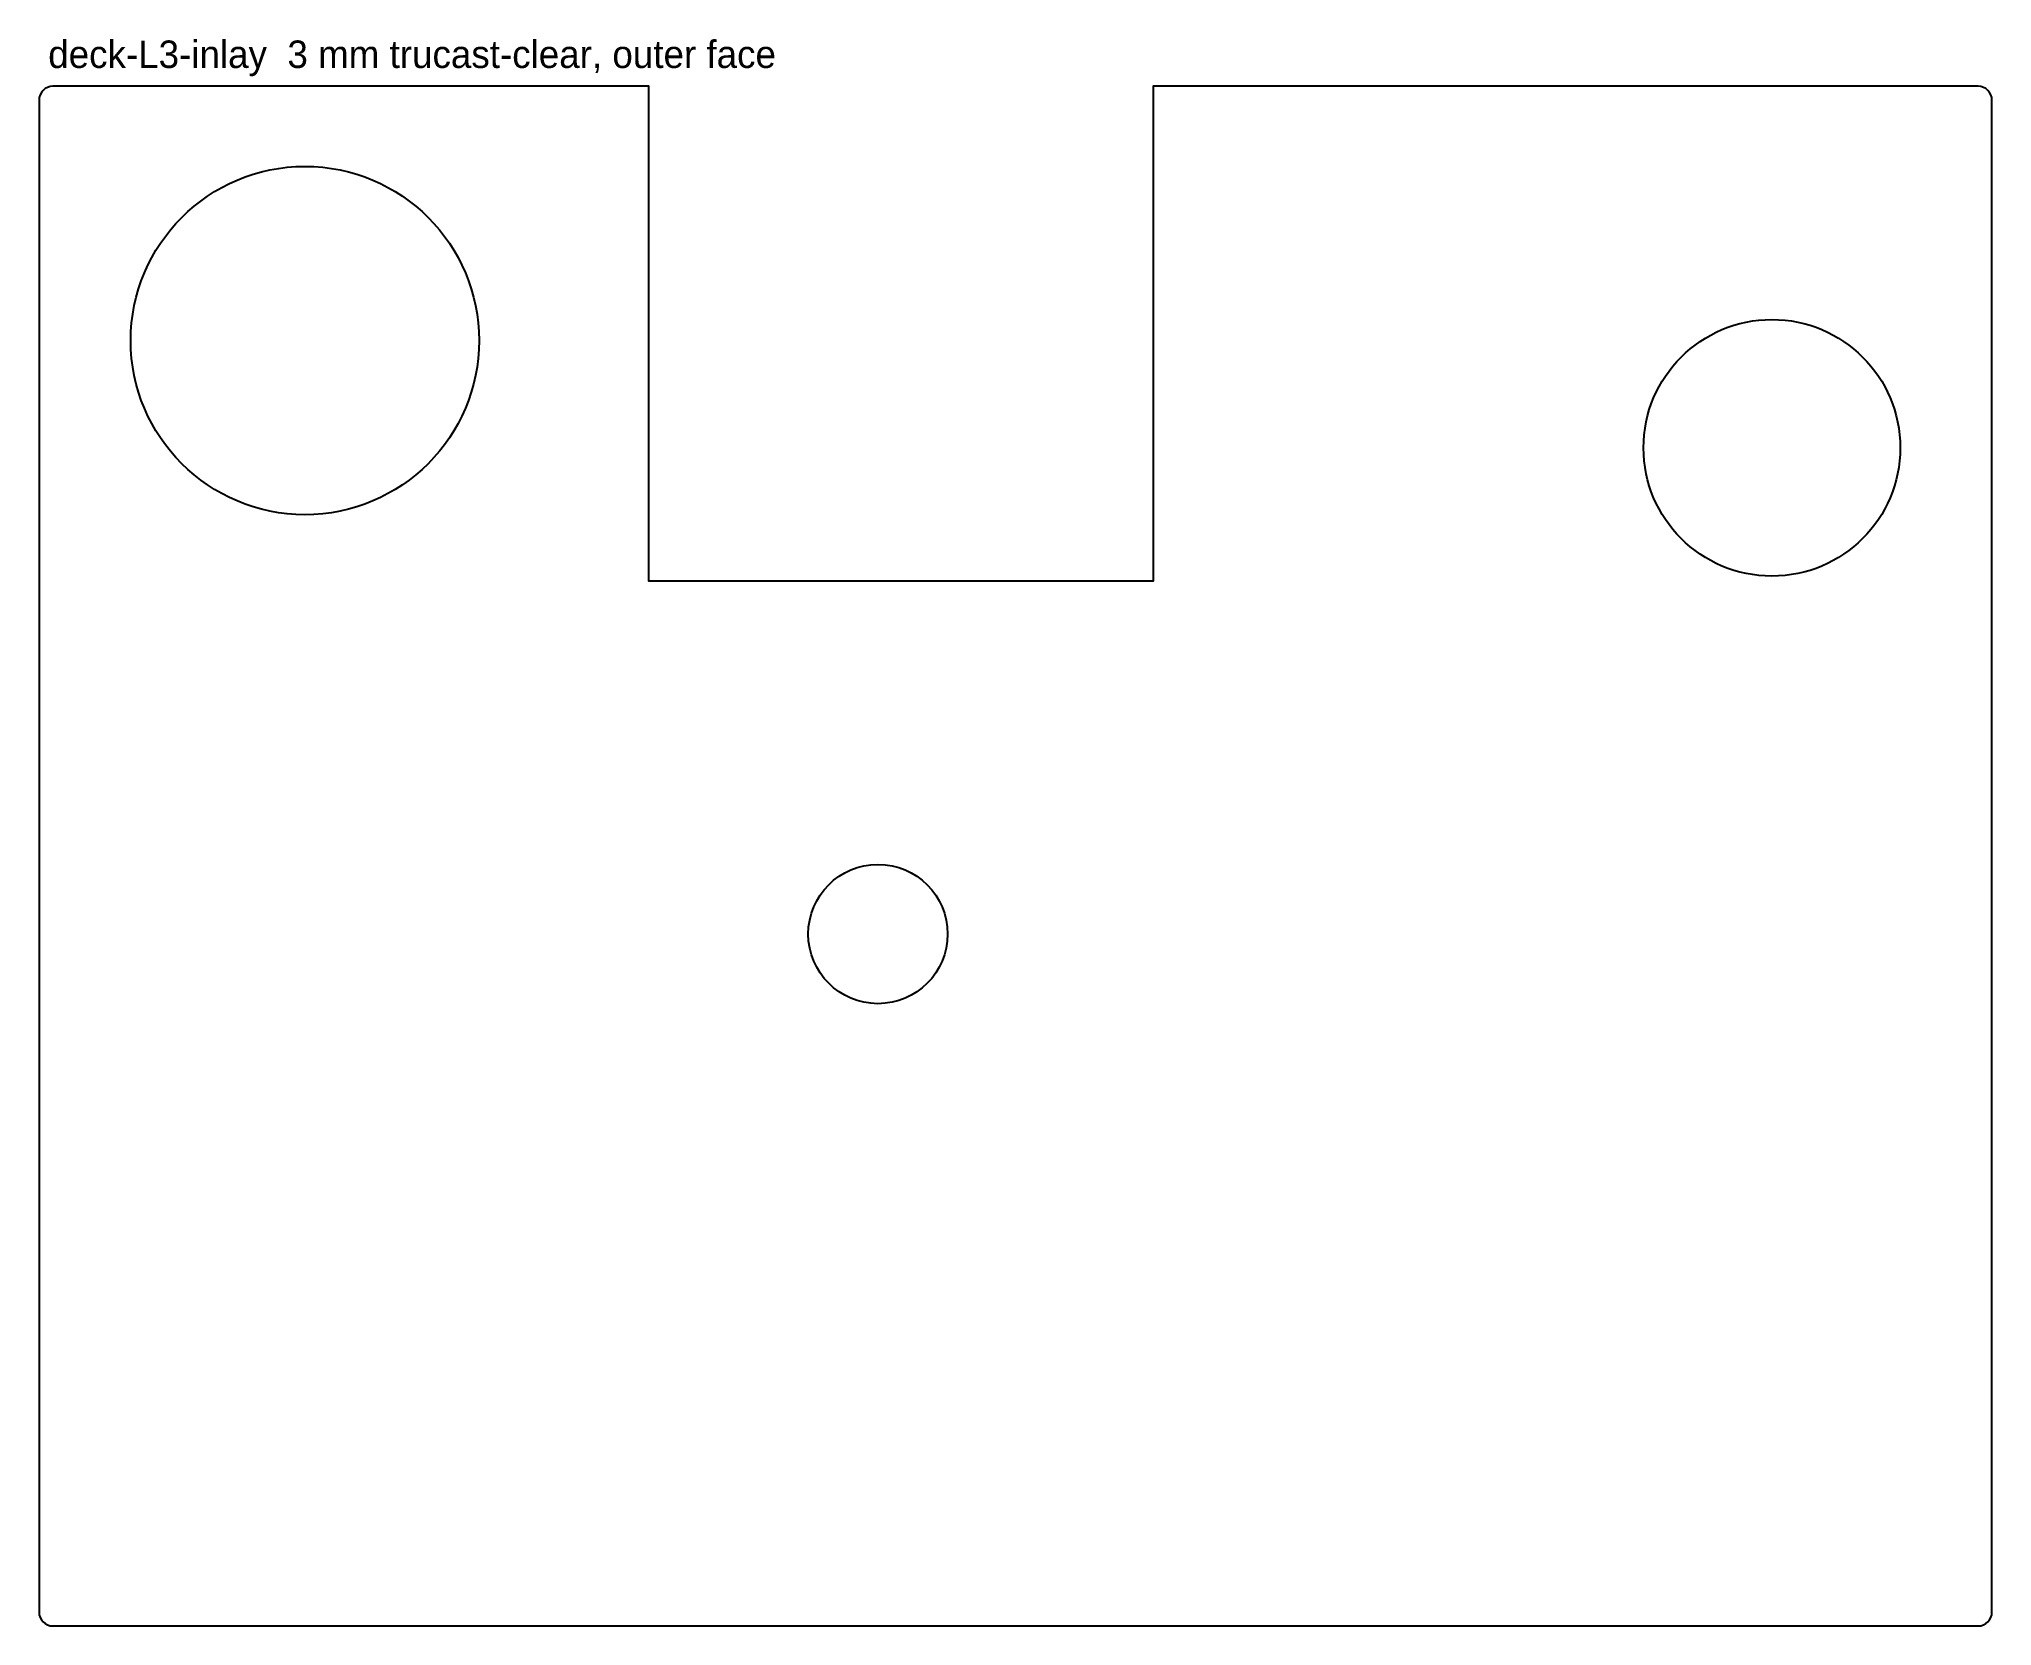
# Model space of a CAD drawing. Header units: millimetres. Extents: x 0 to 426, y 0 to 346.
import ezdxf

# ---------------------------------------------------------------- set-up
doc = ezdxf.new("R2010")
doc.units = ezdxf.units.MM
for name, color, linetype in [('CUT_INSIDE', 5, 'Continuous'), ('CUT_OUTSIDE', 1, 'Continuous'), ('NOTES', 7, 'Continuous')]:
    doc.layers.add(name, color=color, linetype=linetype)

msp = doc.modelspace()

# ---------------------------------------------------------------- linework, layer by layer
at = {"layer": 'CUT_INSIDE'}
for centre, radius in [((58, 280.52), 38), ((378, 257.11), 28), ((183, 151), 15.2)]:
    msp.add_circle(centre, radius, dxfattribs=at)
at = {"layer": 'CUT_OUTSIDE'}
msp.add_lwpolyline([(423, 336), (243, 336), (243, 228), (133, 228), (133, 336), (3, 336), (2.41, 335.94), (1.85, 335.77), (1.33, 335.49), (0.88, 335.12), (0.51, 334.67), (0.23, 334.15), (0.06, 333.59), (0, 333), (0, 3), (0.06, 2.41), (0.23, 1.85), (0.51, 1.33), (0.88, 0.88), (1.33, 0.51), (1.85, 0.23), (2.41, 0.06), (3, 0), (423, 0), (423.59, 0.06), (424.15, 0.23), (424.67, 0.51), (425.12, 0.88), (425.49, 1.33), (425.77, 1.85), (425.94, 2.41), (426, 3), (426, 333), (425.94, 333.59), (425.77, 334.15), (425.49, 334.67), (425.12, 335.12), (424.67, 335.49), (424.15, 335.77), (423.59, 335.94), (423, 336)], close=True, dxfattribs=at)

# ---------------------------------------------------------------- texts
at = {"layer": 'NOTES'}
msp.add_text('deck-L3-inlay  3 mm trucast-clear, outer face', height=6, dxfattribs=at).set_placement((2, 340))

doc.saveas('drawing.dxf')
